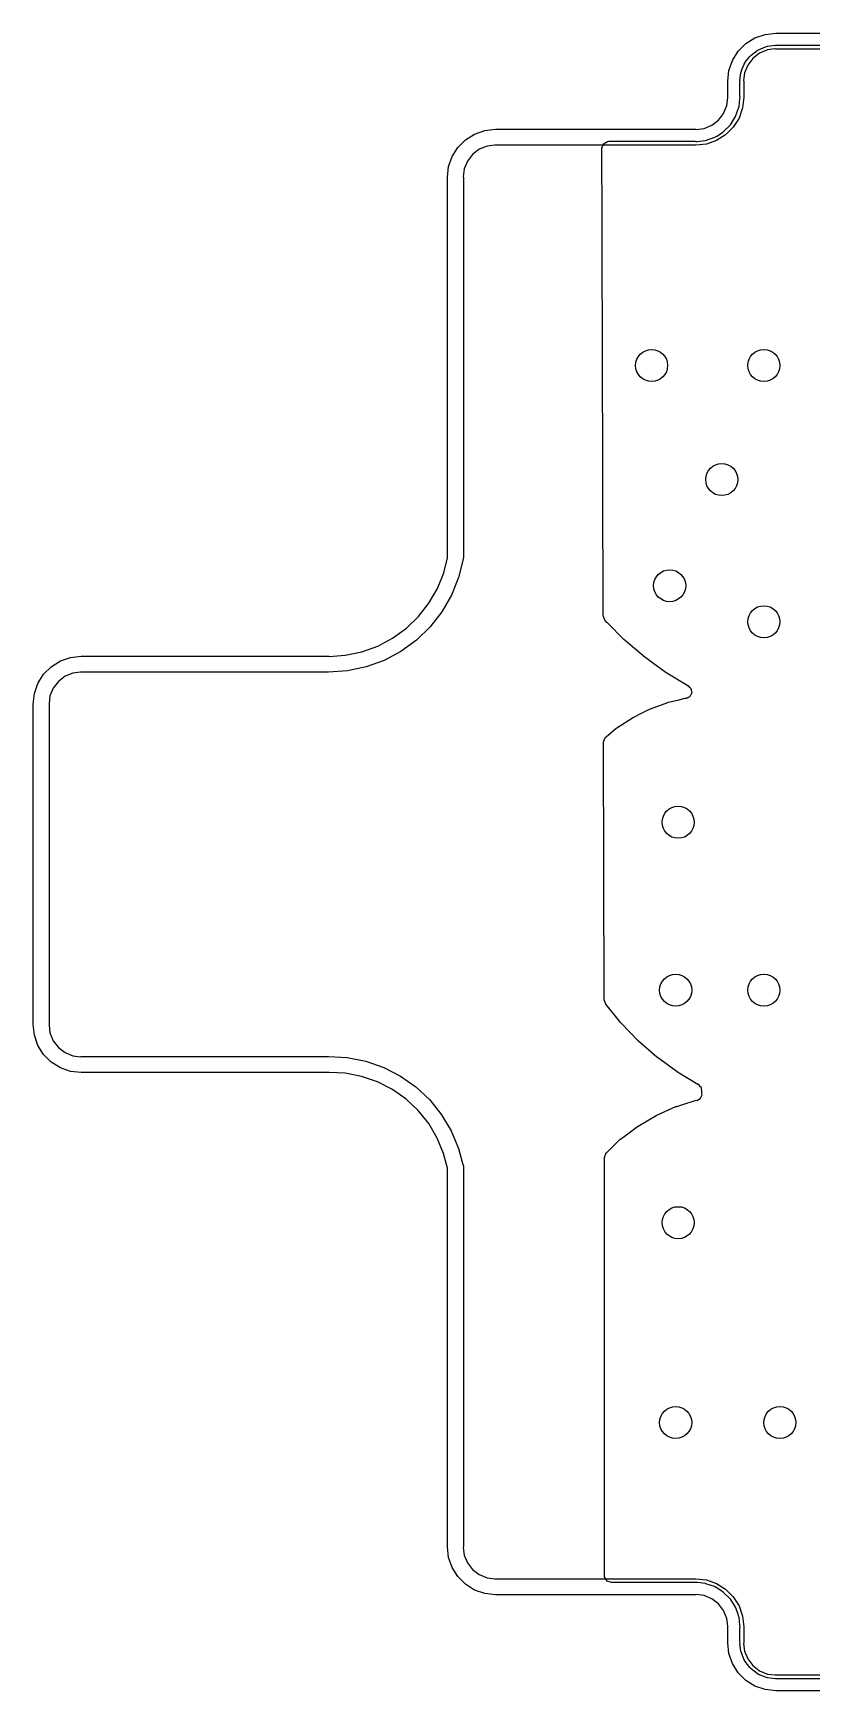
# Model space of a CAD drawing. Extents: x 124.6 to 173.9, y -108.3 to -87.7.
# Drawn here: x 124.58 to 134.3, y -108.35 to -87.65 of the extents above; entities that cross this region are included whole.
import ezdxf

# ---------------------------------------------------------------- set-up
doc = ezdxf.new("R2010")
doc.units = 0
doc.layers.add('BLACK', color=7, linetype='CONTINUOUS')

msp = doc.modelspace()

# ---------------------------------------------------------------- linework, layer by layer
at = {"layer": 'BLACK', "linetype": 'CONTINUOUS'}
for p, q in [((133.476, -87.7809), (133.59, -87.7094)), ((133.59, -87.7094), (133.716, -87.665)), ((133.716, -87.665), (133.85, -87.65)), ((133.85, -87.65), (133.85, -87.65)), ((133.85, -87.65), (170.15, -87.65)), ((133.309, -87.9897), (133.381, -87.8759)), ((133.381, -87.8759), (133.476, -87.7809)), ((133.485, -87.9932), (133.525, -87.9412)), ((133.565, -87.9647), (133.501, -88.0482)), ((133.525, -87.9412), (133.541, -87.9252)), ((133.541, -87.9252), (133.616, -87.8676)), ((133.648, -87.9006), (133.565, -87.9647)), ((133.616, -87.8676), (133.636, -87.8563)), ((133.636, -87.8563), (133.723, -87.8202)), ((133.746, -87.8603), (133.648, -87.9006)), ((133.723, -87.8202), (133.745, -87.8143)), ((133.745, -87.8143), (133.842, -87.8015)), ((133.745, -87.8143), (133.745, -87.8143)), ((133.842, -87.8475), (133.746, -87.8603)), ((133.842, -87.8015), (133.842, -87.8017)), ((133.842, -87.8017), (133.843, -87.8017)), ((133.85, -87.85), (133.842, -87.8475)), ((133.843, -87.8017), (133.85, -87.8047)), ((133.85, -87.8047), (133.86, -87.8005)), ((170.15, -87.85), (133.85, -87.85)), ((133.85, -87.85), (133.85, -87.85)), ((133.85, -87.85), (133.85, -87.85)), ((133.86, -87.8005), (133.872, -87.8005)), ((133.872, -87.8005), (133.876, -87.8006)), ((133.876, -87.8006), (133.876, -87.8005)), ((133.876, -87.8005), (170.14, -87.8005)), ((133.25, -88.25), (133.265, -88.1165)), ((133.265, -88.1165), (133.309, -87.9897)), ((133.402, -88.2424), (133.414, -88.1449)), ((133.414, -88.1449), (133.42, -88.1231)), ((133.42, -88.1231), (133.423, -88.1158)), ((133.423, -88.1158), (133.456, -88.0357)), ((133.46, -88.1456), (133.448, -88.2424)), ((133.456, -88.0357), (133.468, -88.0162)), ((133.501, -88.0482), (133.46, -88.1456)), ((133.468, -88.0162), (133.469, -88.0142)), ((133.469, -88.0142), (133.485, -87.9932)), ((133.25, -88.45), (133.25, -88.25)), ((133.25, -88.25), (133.25, -88.25)), ((133.4, -88.26), (133.405, -88.25)), ((133.4, -88.4236), (133.4, -88.26)), ((133.402, -88.2425), (133.402, -88.2424)), ((133.402, -88.2436), (133.402, -88.2425)), ((133.405, -88.25), (133.402, -88.2436)), ((133.448, -88.2424), (133.45, -88.25)), ((133.45, -88.25), (133.45, -88.25)), ((133.45, -88.25), (133.45, -88.25)), ((133.45, -88.25), (133.45, -88.45)), ((133.199, -88.6517), (133.24, -88.5544)), ((133.24, -88.5544), (133.252, -88.4576)), ((133.252, -88.4576), (133.25, -88.45)), ((133.349, -88.6904), (133.39, -88.5733)), ((133.39, -88.5733), (133.391, -88.5684)), ((133.391, -88.5684), (133.401, -88.4721)), ((133.435, -88.5835), (133.391, -88.7103)), ((133.401, -88.424), (133.4, -88.4236)), ((133.4, -88.4276), (133.401, -88.424)), ((133.4, -88.44), (133.4, -88.4276)), ((133.405, -88.45), (133.4, -88.44)), ((133.401, -88.4721), (133.404, -88.4523)), ((133.401, -88.4721), (133.401, -88.4721)), ((133.404, -88.4523), (133.405, -88.45)), ((133.45, -88.45), (133.435, -88.5835)), ((133.45, -88.45), (133.45, -88.45)), ((133.45, -88.45), (133.45, -88.45)), ((132.954, -88.8397), (133.052, -88.7994)), ((133.052, -88.7994), (133.135, -88.7353)), ((133.135, -88.7353), (133.199, -88.6517)), ((133.195, -88.8831), (133.283, -88.7954)), ((133.283, -88.7954), (133.349, -88.6904)), ((133.391, -88.7103), (133.319, -88.8241)), ((129.881, -89.0759), (129.976, -88.9809)), ((129.976, -88.9809), (130.09, -88.9094)), ((130.09, -88.9094), (130.216, -88.865)), ((130.216, -88.865), (130.35, -88.85)), ((130.35, -88.85), (130.35, -88.85)), ((130.35, -88.85), (132.85, -88.85)), ((131.7, -89.0316), (131.751, -89.0019)), ((131.751, -89.0019), (131.767, -89.0005)), ((131.767, -89.0005), (132.84, -89.0005)), ((132.84, -89.0005), (132.85, -89.0047)), ((132.85, -88.85), (132.858, -88.8525)), ((132.85, -89.0047), (132.852, -89.0037)), ((132.852, -89.0037), (132.869, -89.0018)), ((132.858, -88.8525), (132.954, -88.8397)), ((132.869, -89.0018), (132.968, -88.9906)), ((132.968, -88.9906), (132.973, -88.9901)), ((132.968, -88.9906), (132.968, -88.9906)), ((132.973, -88.9901), (133.09, -88.9491)), ((133.11, -88.9905), (132.984, -89.0349)), ((133.09, -88.9491), (133.112, -88.9355)), ((133.224, -88.9191), (133.11, -88.9905)), ((133.112, -88.9355), (133.171, -88.8983)), ((133.171, -88.8983), (133.195, -88.8831)), ((133.319, -88.8241), (133.224, -88.9191)), ((129.765, -89.3165), (129.809, -89.1897)), ((129.809, -89.1897), (129.881, -89.0759)), ((130.065, -89.1647), (130.001, -89.2482)), ((130.148, -89.1006), (130.065, -89.1647)), ((130.246, -89.0603), (130.148, -89.1006)), ((130.342, -89.0475), (130.246, -89.0603)), ((130.35, -89.05), (130.342, -89.0475)), ((132.85, -89.05), (130.35, -89.05)), ((130.35, -89.05), (130.35, -89.05)), ((130.35, -89.05), (130.35, -89.05)), ((131.68, -89.0872), (131.7, -89.0316)), ((131.683, -90), (131.68, -89.0872)), ((132.984, -89.0349), (132.85, -89.05)), ((132.85, -89.05), (132.85, -89.05)), ((132.85, -89.05), (132.85, -89.05)), ((129.75, -89.45), (129.765, -89.3165)), ((129.96, -89.3456), (129.948, -89.4424)), ((130.001, -89.2482), (129.96, -89.3456)), ((129.75, -94.2), (129.75, -89.45)), ((129.75, -89.45), (129.75, -89.45)), ((129.948, -89.4424), (129.95, -89.45)), ((129.95, -89.45), (129.95, -89.45)), ((129.95, -89.45), (129.95, -89.45)), ((129.95, -89.45), (129.95, -94.2)), ((131.688, -91.9488), (131.683, -90)), ((131.69, -92.8307), (131.688, -91.9488)), ((131.691, -93.3), (131.69, -92.8307)), ((131.695, -94.8841), (131.691, -93.3)), ((129.625, -94.5838), (129.704, -94.3881)), ((129.704, -94.3881), (129.751, -94.2017)), ((129.751, -94.2017), (129.75, -94.2)), ((129.948, -94.2174), (129.891, -94.4488)), ((129.95, -94.2), (129.947, -94.2085)), ((129.947, -94.2085), (129.948, -94.2174)), ((129.948, -94.2174), (129.948, -94.2174)), ((129.519, -94.7667), (129.625, -94.5838)), ((129.891, -94.4488), (129.801, -94.6699)), ((129.389, -94.933), (129.519, -94.7667)), ((129.801, -94.6699), (129.682, -94.8765)), ((129.238, -95.0797), (129.389, -94.933)), ((129.682, -94.8765), (129.535, -95.0644)), ((131.695, -94.9235), (131.695, -94.8841)), ((131.717, -94.9801), (131.695, -94.9235)), ((131.742, -95.0094), (131.717, -94.9801)), ((131.747, -95.0141), (131.742, -95.0094)), ((128.88, -95.3029), (129.067, -95.2038)), ((129.067, -95.2038), (129.238, -95.0797)), ((129.535, -95.0644), (129.364, -95.2301)), ((131.955, -95.2196), (131.747, -95.0141)), ((131.973, -95.2373), (131.955, -95.2196)), ((128.274, -95.433), (128.475, -95.4189)), ((128.475, -95.4189), (128.682, -95.3751)), ((128.682, -95.3751), (128.88, -95.3029)), ((129.171, -95.3702), (128.96, -95.4822)), ((129.364, -95.2301), (129.171, -95.3702)), ((131.978, -95.2417), (131.973, -95.2373)), ((132.22, -95.4471), (131.978, -95.2417)), ((124.71, -95.6559), (124.805, -95.5609)), ((124.805, -95.5609), (124.919, -95.4894)), ((124.919, -95.4894), (125.046, -95.445)), ((125.046, -95.445), (125.179, -95.4299)), ((125.171, -95.6275), (125.075, -95.6403)), ((125.179, -95.63), (125.171, -95.6275)), ((125.179, -95.4299), (125.179, -95.43)), ((125.179, -95.43), (125.179, -95.43)), ((125.179, -95.43), (125.179, -95.43)), ((125.179, -95.43), (128.265, -95.43)), ((128.265, -95.63), (125.179, -95.63)), ((128.265, -95.43), (128.265, -95.43)), ((128.265, -95.43), (128.265, -95.43)), ((128.265, -95.43), (128.274, -95.433)), ((128.503, -95.6133), (128.265, -95.63)), ((128.265, -95.63), (128.265, -95.63)), ((128.736, -95.5638), (128.503, -95.6133)), ((128.96, -95.4822), (128.736, -95.5638)), ((132.226, -95.4511), (132.22, -95.4471)), ((132.311, -95.513), (132.226, -95.4511)), ((132.483, -95.6375), (132.311, -95.513)), ((124.594, -95.8965), (124.638, -95.7697)), ((124.638, -95.7697), (124.71, -95.6559)), ((124.83, -95.8283), (124.789, -95.9256)), ((124.894, -95.7447), (124.83, -95.8283)), ((124.977, -95.6806), (124.894, -95.7447)), ((125.075, -95.6403), (124.977, -95.6806)), ((132.488, -95.6411), (132.483, -95.6375)), ((132.751, -95.8022), (132.488, -95.6411)), ((132.751, -95.8023), (132.751, -95.8019)), ((132.751, -95.8019), (132.751, -95.8022)), ((132.759, -95.8033), (132.751, -95.8023)), ((132.761, -95.8053), (132.759, -95.8033)), ((132.764, -95.8058), (132.761, -95.8053)), ((132.777, -95.8198), (132.764, -95.8058)), ((132.781, -95.824), (132.777, -95.8198)), ((132.795, -95.8371), (132.781, -95.824)), ((132.795, -95.8399), (132.795, -95.8371)), ((132.797, -95.8419), (132.795, -95.8399)), ((124.579, -96.03), (124.594, -95.8965)), ((124.579, -100.03), (124.579, -96.03)), ((124.789, -95.9256), (124.777, -96.0224)), ((124.777, -96.0224), (124.779, -96.03)), ((124.779, -96.03), (124.779, -100.03)), ((132.284, -96.0875), (132.501, -96.008)), ((132.501, -96.008), (132.51, -96.0052)), ((132.51, -96.0052), (132.641, -95.9731)), ((132.641, -95.9731), (132.718, -95.9544)), ((132.718, -95.9544), (132.726, -95.9523)), ((132.718, -95.9544), (132.718, -95.9544)), ((132.726, -95.9523), (132.734, -95.9539)), ((132.734, -95.9539), (132.737, -95.9527)), ((132.737, -95.9527), (132.74, -95.953)), ((132.74, -95.953), (132.749, -95.9479)), ((132.749, -95.9479), (132.756, -95.944)), ((132.749, -95.9479), (132.749, -95.9479)), ((132.756, -95.944), (132.761, -95.9413)), ((132.761, -95.9413), (132.769, -95.9379)), ((132.769, -95.9379), (132.779, -95.9334)), ((132.769, -95.9379), (132.769, -95.9379)), ((132.779, -95.9334), (132.78, -95.931)), ((132.78, -95.931), (132.783, -95.9296)), ((132.783, -95.9296), (132.791, -95.9125)), ((132.791, -95.9125), (132.793, -95.9072)), ((132.793, -95.9072), (132.798, -95.9001)), ((132.798, -95.8527), (132.797, -95.8419)), ((132.799, -95.8608), (132.798, -95.8527)), ((132.798, -95.9001), (132.803, -95.8907)), ((132.798, -95.9001), (132.798, -95.9001)), ((132.8, -95.8666), (132.799, -95.8608)), ((132.804, -95.8853), (132.8, -95.8666)), ((132.802, -95.8879), (132.804, -95.8853)), ((132.803, -95.8907), (132.802, -95.8879)), ((131.867, -96.325), (132.06, -96.1994)), ((132.06, -96.1994), (132.069, -96.1946)), ((132.069, -96.1946), (132.172, -96.1431)), ((132.172, -96.1431), (132.275, -96.0914)), ((132.275, -96.0914), (132.284, -96.0875)), ((131.699, -96.503), (131.719, -96.4474)), ((131.719, -96.4474), (131.731, -96.436)), ((131.731, -96.436), (131.859, -96.3307)), ((131.859, -96.3307), (131.867, -96.325)), ((131.708, -99.7191), (131.699, -96.503)), ((131.727, -99.7732), (131.708, -99.7191)), ((131.916, -100.008), (131.727, -99.7732)), ((124.594, -100.164), (124.579, -100.03)), ((124.579, -100.03), (124.579, -100.03)), ((124.639, -100.29), (124.594, -100.164)), ((124.779, -100.03), (124.777, -100.037)), ((124.777, -100.037), (124.789, -100.134)), ((124.789, -100.134), (124.83, -100.232)), ((131.921, -100.013), (131.916, -100.008)), ((132.132, -100.232), (131.921, -100.013)), ((124.71, -100.404), (124.639, -100.29)), ((124.83, -100.232), (124.894, -100.315)), ((124.894, -100.315), (124.977, -100.379)), ((124.977, -100.379), (125.075, -100.42)), ((132.137, -100.237), (132.132, -100.232)), ((132.366, -100.437), (132.137, -100.237)), ((124.805, -100.499), (124.71, -100.404)), ((124.919, -100.571), (124.805, -100.499)), ((125.046, -100.615), (124.919, -100.571)), ((125.075, -100.42), (125.171, -100.432)), ((125.171, -100.432), (125.179, -100.43)), ((125.179, -100.43), (128.265, -100.43)), ((128.265, -100.43), (128.265, -100.43)), ((128.265, -100.43), (128.499, -100.442)), ((128.499, -100.442), (128.731, -100.487)), ((128.731, -100.487), (128.955, -100.565)), ((128.955, -100.565), (129.165, -100.673)), ((132.372, -100.442), (132.366, -100.437)), ((132.617, -100.621), (132.372, -100.442)), ((125.179, -100.63), (125.046, -100.615)), ((128.265, -100.63), (125.179, -100.63)), ((125.179, -100.63), (125.179, -100.63)), ((125.179, -100.63), (125.179, -100.63)), ((128.266, -100.63), (128.265, -100.63)), ((128.267, -100.63), (128.266, -100.63)), ((128.276, -100.627), (128.267, -100.63)), ((128.475, -100.637), (128.276, -100.627)), ((128.68, -100.677), (128.475, -100.637)), ((128.878, -100.745), (128.68, -100.677)), ((129.064, -100.841), (128.878, -100.745)), ((129.165, -100.673), (129.358, -100.809)), ((132.623, -100.625), (132.617, -100.621)), ((132.877, -100.778), (132.623, -100.625)), ((132.878, -100.778), (132.877, -100.778)), ((132.877, -100.778), (132.877, -100.778)), ((132.888, -100.78), (132.878, -100.778)), ((132.897, -100.79), (132.888, -100.78)), ((132.912, -100.806), (132.897, -100.79)), ((132.897, -100.79), (132.897, -100.79)), ((132.922, -100.816), (132.912, -100.806)), ((129.234, -100.961), (129.064, -100.841)), ((129.386, -101.104), (129.234, -100.961)), ((129.358, -100.809), (129.531, -100.971)), ((129.531, -100.971), (129.678, -101.156)), ((132.678, -101.032), (132.858, -100.976)), ((132.858, -100.976), (132.869, -100.977)), ((132.869, -100.977), (132.911, -100.951)), ((132.911, -100.951), (132.929, -100.906)), ((132.928, -100.865), (132.922, -100.816)), ((132.925, -100.869), (132.928, -100.865)), ((132.926, -100.89), (132.925, -100.869)), ((132.926, -100.893), (132.926, -100.89)), ((132.929, -100.906), (132.926, -100.893)), ((129.517, -101.267), (129.386, -101.104)), ((129.678, -101.156), (129.799, -101.359)), ((132.13, -101.297), (132.356, -101.165)), ((132.356, -101.165), (132.364, -101.161)), ((132.364, -101.161), (132.604, -101.055)), ((132.604, -101.055), (132.613, -101.052)), ((132.613, -101.052), (132.678, -101.032)), ((129.623, -101.447), (129.517, -101.267)), ((129.799, -101.359), (129.889, -101.578)), ((131.913, -101.46), (132.001, -101.394)), ((132.001, -101.394), (132.122, -101.303)), ((132.122, -101.303), (132.13, -101.297)), ((129.703, -101.64), (129.623, -101.447)), ((129.889, -101.578), (129.933, -101.748)), ((131.712, -101.688), (131.732, -101.633)), ((131.732, -101.633), (131.739, -101.626)), ((131.739, -101.626), (131.905, -101.467)), ((131.905, -101.467), (131.913, -101.46)), ((129.75, -101.822), (129.703, -101.64)), ((129.75, -106.55), (129.75, -101.822)), ((129.933, -101.748), (129.95, -101.8)), ((129.95, -101.8), (129.95, -106.55)), ((131.712, -106.913), (131.712, -101.688)), ((129.765, -106.684), (129.75, -106.55)), ((129.95, -106.55), (129.948, -106.558)), ((129.948, -106.558), (129.96, -106.654)), ((129.809, -106.81), (129.765, -106.684)), ((129.881, -106.924), (129.809, -106.81)), ((129.96, -106.654), (130.001, -106.752)), ((130.001, -106.752), (130.065, -106.835)), ((129.976, -107.019), (129.881, -106.924)), ((130.065, -106.835), (130.148, -106.899)), ((130.148, -106.899), (130.246, -106.94)), ((130.246, -106.94), (130.342, -106.952)), ((130.342, -106.952), (130.35, -106.95)), ((130.35, -106.95), (132.85, -106.95)), ((131.713, -106.928), (131.712, -106.913)), ((131.743, -106.979), (131.713, -106.928)), ((131.798, -106.999), (131.743, -106.979)), ((132.824, -106.999), (131.798, -106.999)), ((132.828, -106.999), (132.824, -106.999)), ((132.824, -106.999), (132.824, -106.999)), ((132.84, -106.999), (132.828, -106.999)), ((132.85, -106.995), (132.84, -106.999)), ((132.85, -106.95), (132.984, -106.965)), ((132.852, -106.996), (132.85, -106.995)), ((132.872, -106.999), (132.852, -106.996)), ((132.968, -107.009), (132.872, -106.999)), ((132.872, -106.999), (132.872, -106.999)), ((132.973, -107.01), (132.968, -107.009)), ((132.968, -107.009), (132.968, -107.009)), ((132.978, -107.012), (132.973, -107.01)), ((133.086, -107.049), (132.978, -107.012)), ((132.984, -106.965), (133.11, -107.009)), ((133.11, -107.009), (133.224, -107.081)), ((130.09, -107.091), (129.976, -107.019)), ((130.216, -107.135), (130.09, -107.091)), ((130.35, -107.15), (130.216, -107.135)), ((132.85, -107.15), (130.35, -107.15)), ((132.858, -107.148), (132.85, -107.15)), ((132.954, -107.16), (132.858, -107.148)), ((133.052, -107.201), (132.954, -107.16)), ((133.135, -107.265), (133.052, -107.201)), ((133.09, -107.051), (133.086, -107.049)), ((133.086, -107.049), (133.086, -107.049)), ((133.094, -107.053), (133.09, -107.051)), ((133.101, -107.057), (133.094, -107.053)), ((133.094, -107.053), (133.094, -107.053)), ((133.195, -107.117), (133.101, -107.057)), ((133.283, -107.205), (133.195, -107.117)), ((133.224, -107.081), (133.319, -107.176)), ((133.3, -107.232), (133.283, -107.205)), ((133.319, -107.176), (133.391, -107.29)), ((133.199, -107.348), (133.135, -107.265)), ((133.24, -107.446), (133.199, -107.348)), ((133.346, -107.305), (133.3, -107.232)), ((133.349, -107.31), (133.346, -107.305)), ((133.351, -107.314), (133.349, -107.31)), ((133.384, -107.41), (133.351, -107.314)), ((133.351, -107.314), (133.351, -107.314)), ((133.39, -107.427), (133.384, -107.41)), ((133.391, -107.432), (133.39, -107.427)), ((133.391, -107.29), (133.435, -107.416)), ((133.402, -107.531), (133.391, -107.432)), ((133.391, -107.432), (133.391, -107.432)), ((133.435, -107.416), (133.45, -107.55)), ((133.252, -107.542), (133.24, -107.446)), ((133.25, -107.55), (133.252, -107.542)), ((133.25, -107.75), (133.25, -107.55)), ((133.4, -107.56), (133.405, -107.55)), ((133.4, -107.724), (133.4, -107.56)), ((133.404, -107.548), (133.402, -107.531)), ((133.405, -107.55), (133.404, -107.548)), ((133.45, -107.55), (133.45, -107.75)), ((133.265, -107.884), (133.25, -107.75)), ((133.4, -107.728), (133.401, -107.724)), ((133.401, -107.724), (133.4, -107.724)), ((133.4, -107.74), (133.4, -107.728)), ((133.405, -107.75), (133.4, -107.74)), ((133.402, -107.757), (133.405, -107.75)), ((133.402, -107.758), (133.402, -107.757)), ((133.414, -107.855), (133.402, -107.758)), ((133.402, -107.758), (133.402, -107.758)), ((133.45, -107.75), (133.448, -107.758)), ((133.448, -107.758), (133.448, -107.758)), ((133.448, -107.758), (133.46, -107.854)), ((133.309, -108.01), (133.265, -107.884)), ((133.381, -108.124), (133.309, -108.01)), ((133.42, -107.877), (133.414, -107.855)), ((133.456, -107.964), (133.42, -107.877)), ((133.468, -107.984), (133.456, -107.964)), ((133.46, -107.854), (133.501, -107.952)), ((133.525, -108.059), (133.468, -107.984)), ((133.501, -107.952), (133.565, -108.035)), ((133.565, -108.035), (133.648, -108.099)), ((133.476, -108.219), (133.381, -108.124)), ((133.59, -108.291), (133.476, -108.219)), ((133.541, -108.075), (133.525, -108.059)), ((133.616, -108.132), (133.541, -108.075)), ((133.636, -108.144), (133.616, -108.132)), ((133.723, -108.18), (133.636, -108.144)), ((133.648, -108.099), (133.746, -108.14)), ((133.745, -108.186), (133.723, -108.18)), ((133.842, -108.198), (133.745, -108.186)), ((133.746, -108.14), (133.842, -108.152)), ((133.842, -108.152), (133.85, -108.15)), ((133.843, -108.198), (133.842, -108.198)), ((133.844, -108.198), (133.843, -108.198)), ((133.85, -108.195), (133.844, -108.198)), ((133.85, -108.15), (170.15, -108.15)), ((133.86, -108.2), (133.85, -108.195)), ((170.124, -108.2), (133.86, -108.2)), ((133.716, -108.335), (133.59, -108.291)), ((133.85, -108.35), (133.716, -108.335)), ((170.15, -108.35), (133.85, -108.35))]:
    msp.add_line(p, q, dxfattribs=at)
at = {"layer": 'BLACK'}
for centre in [(132.3, -91.8), (133.7, -91.8), (133.175, -93.225), (132.525, -94.55), (133.7, -95), (132.631, -97.5036), (132.6, -99.6), (133.7, -99.6), (132.631, -102.504), (132.6, -105), (133.9, -105)]:
    msp.add_circle(centre, 0.2, dxfattribs=at)

doc.saveas('drawing.dxf')
